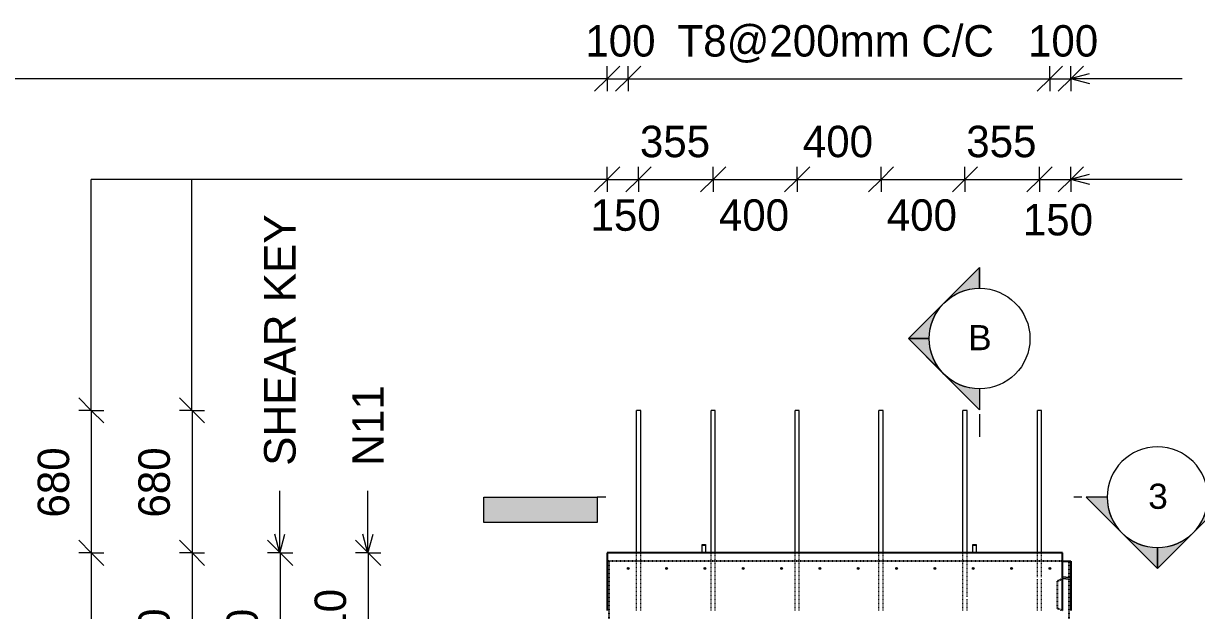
# Model space of a CAD drawing. Header units: millimetres. Extents: x -12535 to 7900, y -3006 to 13189.
# Drawn here: x -7751 to -2160, y 7425 to 10226 of the extents above; entities that cross this region are included whole.
import ezdxf

# ---------------------------------------------------------------- set-up
doc = ezdxf.new("R2010")
doc.units = ezdxf.units.MM
doc.linetypes.add('Dash', pattern=[6.36, 3.18, -3.18])
for name, color, linetype, lineweight in [('A-ANNO-DIMS', 211, 'Continuous', 9), ('A-ANNO-DIMS-60', 211, 'Continuous', 9), ('A-DETL-THIN', 151, 'Continuous', 18), ('A-GENM', 13, 'Continuous', 18), ('A-WALL', 113, 'Continuous', 25), ('A-WALL-HDLN', 110, 'Dash', 25), ('G-ANNO-SYMB', 111, 'Continuous', 9), ('G-ANNO-TEXT', 231, 'Continuous', 9), ('S-RBAR', 171, 'Continuous', 18)]:
    doc.layers.add(name, color=color, linetype=linetype, lineweight=lineweight)
doc.styles.add('Arial', font='arial.ttf', dxfattribs={"height": 120})
doc.styles.add('Arial_1', font='arial.ttf', dxfattribs={"height": 150})
doc.styles.add('Nirmala UI Semilight', font='NirmalaS.ttf', dxfattribs={"height": 150})
doc.dimstyles.new('Arrow_Filled_-_2_5_NI_UI', dxfattribs={"dimscale": 304.8, "dimtxt": 157.104592, "dimasz": 0.393701, "dimexe": 0.19685, "dimexo": 0.0625, "dimgap": 0.19685, "dimtad": 1, "dimdec": 4, "dimzin": 0, "dimdsep": 46, "dimtxsty": 'Nirmala UI Semilight', "dimblk1": 'OBLIQUE', "dimblk2": 'OBLIQUE', "dimsah": 1, "dimcen": 0.09, "dimazin": 0, "dimtfac": 1, "dimtdec": 4, "dimtix": 1, "dimtmove": 0, "dimatfit": 3, "dimfxl": 0.19685, "dimfxlon": 1, "dimtvp": 1, "dimtolj": 1, "dimtzin": 0, "dimarcsym": 2})
doc.dimstyles.new('Arrow_Filled_-_2_5_NI_UI_1', dxfattribs={"dimscale": 304.8, "dimtxt": 157.104592, "dimasz": 0.393701, "dimexe": 0.19685, "dimexo": 0.0625, "dimgap": 0.19685, "dimtad": 1, "dimdec": 4, "dimzin": 0, "dimdsep": 46, "dimtxsty": 'Nirmala UI Semilight', "dimblk1": 'OBLIQUE', "dimblk2": 'OBLIQUE', "dimsah": 1, "dimcen": 0.09, "dimazin": 0, "dimtfac": 1, "dimtdec": 4, "dimtix": 1, "dimtmove": 2, "dimatfit": 3, "dimfxl": 0.19685, "dimfxlon": 1, "dimtvp": 1, "dimtolj": 1, "dimtzin": 0, "dimarcsym": 2})

# ---------------------------------------------------------------- blocks, each defined once
blk = doc.blocks.new('RR spread anchor face based - RR-SA-7_5-260-1726841-Elevation Front')
at = {"layer": 'A-GENM'}
for p, q in [((-4516.8, 7735.6), (-4516.8, 7740.6)), ((-4516.8, 7740.6), (-4500.8, 7740.6)), ((-4516.8, 7700), (-4516.8, 7735.6)), ((-4500.8, 7735.6), (-4516.8, 7735.6)), ((-4500.8, 7740.6), (-4500.8, 7735.6)), ((-4500.8, 7735.6), (-4500.8, 7700))]:
    blk.add_line(p, q, dxfattribs=at)
blk = doc.blocks.new('Detail View - M_Section Head - Filled SHOP DWG-1002450-Elevation Front')
at = {"layer": 'G-ANNO-SYMB'}
h = blk.add_hatch(color=256, dxfattribs=at)
edge = h.paths.add_edge_path()
edge.add_line((-2685.4, -634.4), (-2585.9, -634.4))
edge.add_arc((-2345.9, -634.4), 240, 180, 225)
edge.add_line((-2515.6, -804.1), (-2685.4, -634.4))
h = blk.add_hatch(color=256, dxfattribs=at)
edge = h.paths.add_edge_path()
edge.add_line((-2006.5, -634.4), (-2176.2, -804.1))
edge.add_arc((-2345.9, -634.4), 240, 315, 360)
edge.add_line((-2105.9, -634.4), (-2006.5, -634.4))
h = blk.add_hatch(color=256, dxfattribs=at)
edge = h.paths.add_edge_path()
edge.add_line((-2345.9, -973.8), (-2515.6, -804.1))
edge.add_arc((-2345.9, -634.4), 240, 225, 270)
edge.add_line((-2345.9, -874.4), (-2345.9, -973.8))
h = blk.add_hatch(color=256, dxfattribs=at)
edge = h.paths.add_edge_path()
edge.add_line((-2345.9, -973.8), (-2345.9, -874.4))
edge.add_arc((-2345.9, -634.4), 240, 270, 315)
edge.add_line((-2176.2, -804.1), (-2345.9, -973.8))
for p, q in [((-2345.9, -973.8), (-2685.4, -634.4)), ((-2585.9, -634.4), (-2685.4, -634.4)), ((-2685.4, -634.4), (-2515.6, -804.1)), ((-2585.9, -634.4), (-2685.4, -634.4)), ((-2345.9, -973.8), (-2006.5, -634.4)), ((-2176.2, -804.1), (-2006.5, -634.4)), ((-2105.9, -634.4), (-2006.5, -634.4)), ((-2006.5, -634.4), (-2105.9, -634.4)), ((-2515.6, -804.1), (-2345.9, -973.8)), ((-2345.9, -973.8), (-2176.2, -804.1)), ((-2345.9, -874.4), (-2345.9, -973.8)), ((-2345.9, -973.8), (-2345.9, -874.4))]:
    blk.add_line(p, q, dxfattribs=at)
for start, end in [(360, 180), (180, 360), (180, 225), (315, 0), (225, 270), (270, 315)]:
    blk.add_arc((-2345.9, -634.4), 240, start, end, dxfattribs=at)
blk = doc.blocks.new('DIMBLOCK14-Elevation Front')
at = {"layer": 'A-ANNO-DIMS-60'}
for p, q in [((-6528, 7700), (-6588, 7760)), ((-6528, 7700), (-6588, 7700)), ((-6528, 7700), (-6528, 6840)), ((-6528, 7700), (-6468, 7640)), ((-6528, 7700), (-6468, 7700)), ((-6528, 6840), (-6588, 6900)), ((-6528, 6840), (-6588, 6840)), ((-6528, 6840), (-6468, 6780)), ((-6528, 6840), (-6468, 6840))]:
    blk.add_line(p, q, dxfattribs=at)
at = {"layer": 'A-ANNO-DIMS-60', "color": 0, "insert": (-6783.7, 7098.6), "char_height": 150, "width": 411.328, "attachment_point": 1, "rotation": 90, "line_spacing_factor": 1.142579, "style": 'Nirmala UI Semilight'}
blk.add_mtext('860', dxfattribs=at)
blk = doc.blocks.new('_Oblique')
at = {"color": 0, "linetype": 'ByBlock', "lineweight": -2}
blk.add_line((-0.5, -0.5), (0.5, 0.5), dxfattribs=at)
blk = doc.blocks.new('DIMBLOCK30-Elevation Front')
at = {"layer": 'A-ANNO-DIMS-60'}
for p, q in [((-6108, 7700), (-6168, 7760)), ((-6108, 7700), (-6168, 7700)), ((-6108, 7700), (-6108, 6989.7)), ((-6108, 7700), (-6048, 7640)), ((-6108, 7700), (-6048, 7700)), ((-6108, 6989.7), (-6168, 7049.7)), ((-6108, 6989.7), (-6168, 6989.7)), ((-6108, 6989.7), (-6048, 6929.7)), ((-6108, 6989.7), (-6048, 6989.7))]:
    blk.add_line(p, q, dxfattribs=at)
at = {"layer": 'A-ANNO-DIMS-60', "color": 0, "insert": (-6363.7, 7193.4), "char_height": 150, "width": 363.34, "attachment_point": 1, "rotation": 90, "line_spacing_factor": 1.142579, "style": 'Nirmala UI Semilight'}
blk.add_mtext('710', dxfattribs=at)
blk = doc.blocks.new('DIMBLOCK70-Elevation Front')
at = {"layer": 'A-ANNO-DIMS-60'}
for p, q in [((-4968.8, 9961.8), (-4908.8, 10021.8)), ((-4968.8, 9961.8), (-4968.8, 10021.8)), ((-4868.8, 9961.8), (-4808.8, 10021.8)), ((-4868.8, 9961.8), (-4868.8, 10021.8)), ((-4968.8, 9961.8), (-5028.8, 9901.8)), ((-4968.8, 9961.8), (-4868.8, 9961.8)), ((-4968.8, 9961.8), (-4968.8, 9901.8)), ((-4868.8, 9961.8), (-4928.8, 9901.8)), ((-4868.8, 9961.8), (-4868.8, 9901.8))]:
    blk.add_line(p, q, dxfattribs=at)
at = {"layer": 'A-ANNO-DIMS-60', "color": 0, "insert": (-5073.1, 10217.5), "char_height": 150, "width": 370.196, "attachment_point": 1, "line_spacing_factor": 1.142579, "style": 'Nirmala UI Semilight'}
blk.add_mtext('100', dxfattribs=at)
blk = doc.blocks.new('DIMBLOCK71-Elevation Front')
at = {"layer": 'A-ANNO-DIMS-60'}
for p, q in [((-4868.8, 9961.8), (-4808.8, 10021.8)), ((-4868.8, 9961.8), (-4868.8, 10021.8)), ((-2858.8, 9961.8), (-2798.8, 10021.8)), ((-2858.8, 9961.8), (-2858.8, 10021.8)), ((-4868.8, 9961.8), (-4928.8, 9901.8)), ((-4868.8, 9961.8), (-2858.8, 9961.8)), ((-4868.8, 9961.8), (-4868.8, 9901.8)), ((-2858.8, 9961.8), (-2918.8, 9901.8)), ((-2858.8, 9961.8), (-2858.8, 9901.8))]:
    blk.add_line(p, q, dxfattribs=at)
at = {"layer": 'A-ANNO-DIMS-60', "color": 0, "insert": (-4633.6, 10217.5), "char_height": 150, "width": 1847.55, "attachment_point": 1, "line_spacing_factor": 1.142579, "style": 'Nirmala UI Semilight'}
blk.add_mtext('T8@200mm C/C', dxfattribs=at)
blk = doc.blocks.new('DIMBLOCK72-Elevation Front')
at = {"layer": 'A-ANNO-DIMS-60'}
for p, q in [((-2858.8, 9961.8), (-2798.8, 10021.8)), ((-2858.8, 9961.8), (-2858.8, 10021.8)), ((-2758.8, 9961.8), (-2698.8, 10021.8)), ((-2758.8, 9961.8), (-2758.8, 10021.8)), ((-2858.8, 9961.8), (-2918.8, 9901.8)), ((-2858.8, 9961.8), (-2758.8, 9961.8)), ((-2858.8, 9961.8), (-2858.8, 9901.8)), ((-2758.8, 9961.8), (-2818.8, 9901.8)), ((-2758.8, 9961.8), (-2758.8, 9901.8))]:
    blk.add_line(p, q, dxfattribs=at)
at = {"layer": 'A-ANNO-DIMS-60', "color": 0, "insert": (-2963.1, 10217.5), "char_height": 150, "width": 370.196, "attachment_point": 1, "line_spacing_factor": 1.142579, "style": 'Nirmala UI Semilight'}
blk.add_mtext('100', dxfattribs=at)
blk = doc.blocks.new('DIMBLOCK73-Elevation Front')
at = {"layer": 'A-ANNO-DIMS-60'}
for p, q in [((-4968.8, 9481.8), (-4908.8, 9541.8)), ((-4968.8, 9481.8), (-4968.8, 9541.8)), ((-4819.3, 9481.8), (-4759.3, 9541.8)), ((-4819.3, 9481.8), (-4819.3, 9541.8)), ((-4968.8, 9481.8), (-5028.8, 9421.8)), ((-4968.8, 9481.8), (-4819.3, 9481.8)), ((-4968.8, 9481.8), (-4968.8, 9421.8)), ((-4819.3, 9481.8), (-4879.3, 9421.8)), ((-4819.3, 9481.8), (-4819.3, 9421.8))]:
    blk.add_line(p, q, dxfattribs=at)
at = {"layer": 'A-ANNO-DIMS-60', "color": 0, "insert": (-5048.3, 9386.6), "char_height": 150, "width": 370.196, "attachment_point": 1, "line_spacing_factor": 1.142579, "style": 'Nirmala UI Semilight'}
blk.add_mtext('150', dxfattribs=at)
blk = doc.blocks.new('DIMBLOCK74-Elevation Front')
at = {"layer": 'A-ANNO-DIMS-60'}
for p, q in [((-4819.3, 9481.8), (-4759.3, 9541.8)), ((-4819.3, 9481.8), (-4819.3, 9541.8)), ((-4463.9, 9481.8), (-4403.9, 9541.8)), ((-4463.9, 9481.8), (-4463.9, 9541.8)), ((-4819.3, 9481.8), (-4879.3, 9421.8)), ((-4819.3, 9481.8), (-4463.9, 9481.8)), ((-4819.3, 9481.8), (-4819.3, 9421.8)), ((-4463.9, 9481.8), (-4523.9, 9421.8)), ((-4463.9, 9481.8), (-4463.9, 9421.8))]:
    blk.add_line(p, q, dxfattribs=at)
at = {"layer": 'A-ANNO-DIMS-60', "color": 0, "insert": (-4813, 9737.5), "char_height": 150, "width": 411.328, "attachment_point": 1, "line_spacing_factor": 1.142579, "style": 'Nirmala UI Semilight'}
blk.add_mtext('355', dxfattribs=at)
blk = doc.blocks.new('DIMBLOCK75-Elevation Front')
at = {"layer": 'A-ANNO-DIMS-60'}
for p, q in [((-4463.9, 9481.8), (-4403.9, 9541.8)), ((-4463.9, 9481.8), (-4463.9, 9541.8)), ((-4063.7, 9481.8), (-4003.7, 9541.8)), ((-4063.7, 9481.8), (-4063.7, 9541.8)), ((-4463.9, 9481.8), (-4523.9, 9421.8)), ((-4463.9, 9481.8), (-4063.7, 9481.8)), ((-4463.9, 9481.8), (-4463.9, 9421.8)), ((-4063.7, 9481.8), (-4123.7, 9421.8)), ((-4063.7, 9481.8), (-4063.7, 9421.8))]:
    blk.add_line(p, q, dxfattribs=at)
at = {"layer": 'A-ANNO-DIMS-60', "color": 0, "insert": (-4436.6, 9386.6), "char_height": 150, "width": 414.756, "attachment_point": 1, "line_spacing_factor": 1.142579, "style": 'Nirmala UI Semilight'}
blk.add_mtext('400', dxfattribs=at)
blk = doc.blocks.new('DIMBLOCK76-Elevation Front')
at = {"layer": 'A-ANNO-DIMS-60'}
for p, q in [((-4063.7, 9481.8), (-4003.7, 9541.8)), ((-4063.7, 9481.8), (-4063.7, 9541.8)), ((-3663.7, 9481.8), (-3603.7, 9541.8)), ((-3663.7, 9481.8), (-3663.7, 9541.8)), ((-4063.7, 9481.8), (-4123.7, 9421.8)), ((-4063.7, 9481.8), (-3663.7, 9481.8)), ((-4063.7, 9481.8), (-4063.7, 9421.8)), ((-3663.7, 9481.8), (-3723.7, 9421.8)), ((-3663.7, 9481.8), (-3663.7, 9421.8))]:
    blk.add_line(p, q, dxfattribs=at)
at = {"layer": 'A-ANNO-DIMS-60', "color": 0, "insert": (-4036.5, 9737.5), "char_height": 150, "width": 414.756, "attachment_point": 1, "line_spacing_factor": 1.142579, "style": 'Nirmala UI Semilight'}
blk.add_mtext('400', dxfattribs=at)
blk = doc.blocks.new('DIMBLOCK77-Elevation Front')
at = {"layer": 'A-ANNO-DIMS-60'}
for p, q in [((-3663.7, 9481.8), (-3603.7, 9541.8)), ((-3663.7, 9481.8), (-3663.7, 9541.8)), ((-3263.7, 9481.8), (-3203.7, 9541.8)), ((-3263.7, 9481.8), (-3263.7, 9541.8)), ((-3663.7, 9481.8), (-3723.7, 9421.8)), ((-3663.7, 9481.8), (-3263.7, 9481.8)), ((-3663.7, 9481.8), (-3663.7, 9421.8)), ((-3263.7, 9481.8), (-3323.7, 9421.8)), ((-3263.7, 9481.8), (-3263.7, 9421.8))]:
    blk.add_line(p, q, dxfattribs=at)
at = {"layer": 'A-ANNO-DIMS-60', "color": 0, "insert": (-3636.5, 9386.6), "char_height": 150, "width": 414.756, "attachment_point": 1, "line_spacing_factor": 1.142579, "style": 'Nirmala UI Semilight'}
blk.add_mtext('400', dxfattribs=at)
blk = doc.blocks.new('DIMBLOCK78-Elevation Front')
at = {"layer": 'A-ANNO-DIMS-60'}
for p, q in [((-3263.7, 9481.8), (-3203.7, 9541.8)), ((-3263.7, 9481.8), (-3263.7, 9541.8)), ((-2908.3, 9481.8), (-2848.3, 9541.8)), ((-2908.3, 9481.8), (-2908.3, 9541.8)), ((-3263.7, 9481.8), (-3323.7, 9421.8)), ((-3263.7, 9481.8), (-2908.3, 9481.8)), ((-3263.7, 9481.8), (-3263.7, 9421.8)), ((-2908.3, 9481.8), (-2968.3, 9421.8)), ((-2908.3, 9481.8), (-2908.3, 9421.8))]:
    blk.add_line(p, q, dxfattribs=at)
at = {"layer": 'A-ANNO-DIMS-60', "color": 0, "insert": (-3257.4, 9737.5), "char_height": 150, "width": 411.328, "attachment_point": 1, "line_spacing_factor": 1.142579, "style": 'Nirmala UI Semilight'}
blk.add_mtext('355', dxfattribs=at)
blk = doc.blocks.new('DIMBLOCK79-Elevation Front')
at = {"layer": 'A-ANNO-DIMS-60'}
for p, q in [((-2908.3, 9481.8), (-2848.3, 9541.8)), ((-2908.3, 9481.8), (-2908.3, 9541.8)), ((-2758.8, 9481.8), (-2698.8, 9541.8)), ((-2758.8, 9481.8), (-2758.8, 9541.8)), ((-2908.3, 9481.8), (-2968.3, 9421.8)), ((-2908.3, 9481.8), (-2758.8, 9481.8)), ((-2908.3, 9481.8), (-2908.3, 9421.8)), ((-2758.8, 9481.8), (-2818.8, 9421.8)), ((-2758.8, 9481.8), (-2758.8, 9421.8))]:
    blk.add_line(p, q, dxfattribs=at)
at = {"layer": 'A-ANNO-DIMS-60', "color": 0, "insert": (-2987.8, 9364.5), "char_height": 150, "width": 370.196, "attachment_point": 1, "line_spacing_factor": 1.142579, "style": 'Nirmala UI Semilight'}
blk.add_mtext('150', dxfattribs=at)
blk = doc.blocks.new('Detail View - M_Section Tail - Filled Horizontal-14034-Elevation Front')
at = {"layer": 'G-ANNO-SYMB'}
blk.add_hatch(color=256, dxfattribs=at).paths.add_polyline_path([(-5039.6, -754.4), (-5039.6, -634.4), (-5579.6, -634.4), (-5579.6, -754.4)])
for p, q in [((-5579.6, -754.4), (-5579.6, -634.4)), ((-5579.6, -634.4), (-5039.6, -634.4)), ((-5039.6, -634.4), (-5039.6, -754.4)), ((-5039.6, -754.4), (-5579.6, -754.4))]:
    blk.add_line(p, q, dxfattribs=at)
blk = doc.blocks.new('DIMBLOCK85-Elevation Front')
at = {"layer": 'A-ANNO-DIMS-60'}
for p, q in [((-7427.9, 8380), (-7487.9, 8440)), ((-7427.9, 8380), (-7487.9, 8380)), ((-7427.9, 8380), (-7427.9, 7700)), ((-7427.9, 8380), (-7367.9, 8320)), ((-7427.9, 8380), (-7367.9, 8380)), ((-7427.9, 7700), (-7487.9, 7760)), ((-7427.9, 7700), (-7487.9, 7700)), ((-7427.9, 7700), (-7367.9, 7640)), ((-7427.9, 7700), (-7367.9, 7700))]:
    blk.add_line(p, q, dxfattribs=at)
at = {"layer": 'A-ANNO-DIMS-60', "color": 0, "insert": (-7683.6, 7868.6), "char_height": 150, "width": 411.328, "attachment_point": 1, "rotation": 90, "line_spacing_factor": 1.142579, "style": 'Nirmala UI Semilight'}
blk.add_mtext('680', dxfattribs=at)
blk = doc.blocks.new('DIMBLOCK86-Elevation Front')
at = {"layer": 'A-ANNO-DIMS-60'}
for p, q in [((-7427.9, 7700), (-7487.9, 7760)), ((-7427.9, 7700), (-7487.9, 7700)), ((-7427.9, 7700), (-7427.9, -1365)), ((-7427.9, 7700), (-7367.9, 7640)), ((-7427.9, 7700), (-7367.9, 7700)), ((-7427.9, -1365), (-7487.9, -1305)), ((-7427.9, -1365), (-7487.9, -1365)), ((-7427.9, -1365), (-7367.9, -1425)), ((-7427.9, -1365), (-7367.9, -1365))]:
    blk.add_line(p, q, dxfattribs=at)
at = {"layer": 'A-ANNO-DIMS-60', "color": 0, "insert": (-7683.6, 2939), "char_height": 150, "width": 548.438, "attachment_point": 1, "rotation": 90, "line_spacing_factor": 1.142579, "style": 'Nirmala UI Semilight'}
blk.add_mtext('9065', dxfattribs=at)
blk = doc.blocks.new('DIMBLOCK108-Elevation Front')
at = {"layer": 'A-ANNO-DIMS-60'}
for p, q in [((-6947.9, 8380), (-7007.9, 8440)), ((-6947.9, 8380), (-7007.9, 8380)), ((-6947.9, 8380), (-6947.9, 7700)), ((-6947.9, 8380), (-6887.9, 8320)), ((-6947.9, 8380), (-6887.9, 8380)), ((-6947.9, 7700), (-7007.9, 7760)), ((-6947.9, 7700), (-7007.9, 7700)), ((-6947.9, 7700), (-6887.9, 7640)), ((-6947.9, 7700), (-6887.9, 7700))]:
    blk.add_line(p, q, dxfattribs=at)
at = {"layer": 'A-ANNO-DIMS-60', "color": 0, "insert": (-7203.6, 7868.6), "char_height": 150, "width": 411.328, "attachment_point": 1, "rotation": 90, "line_spacing_factor": 1.142579, "style": 'Nirmala UI Semilight'}
blk.add_mtext('680', dxfattribs=at)
blk = doc.blocks.new('DIMBLOCK109-Elevation Front')
at = {"layer": 'A-ANNO-DIMS-60'}
for p, q in [((-6947.9, 7700), (-7007.9, 7760)), ((-6947.9, 7700), (-7007.9, 7700)), ((-6947.9, 7700), (-6947.9, 6700)), ((-6947.9, 7700), (-6887.9, 7640)), ((-6947.9, 7700), (-6887.9, 7700)), ((-6947.9, 6700), (-7007.9, 6760)), ((-6947.9, 6700), (-7007.9, 6700)), ((-6947.9, 6700), (-6887.9, 6640)), ((-6947.9, 6700), (-6887.9, 6700))]:
    blk.add_line(p, q, dxfattribs=at)
at = {"layer": 'A-ANNO-DIMS-60', "color": 0, "insert": (-7203.6, 6988.6), "char_height": 150, "width": 507.305, "attachment_point": 1, "rotation": 90, "line_spacing_factor": 1.142579, "style": 'Nirmala UI Semilight'}
blk.add_mtext('1000', dxfattribs=at)

msp = doc.modelspace()

# ---------------------------------------------------------------- hatches: boundary and pattern name
at = {"layer": 'S-RBAR'}
h = msp.add_hatch(color=256, dxfattribs=at)
edge = h.paths.add_edge_path()
edge.add_arc((-4868.80383, 7626), 4, 0, 360)
for points in [[(-4868.80383, 7622), (-4864.80383, 7626), (-4868.80383, 7630), (-4872.80383, 7626)], [(-4686.07656, 7622), (-4682.07656, 7626), (-4686.07656, 7630), (-4690.07656, 7626)], [(-4503.34928, 7622), (-4499.34928, 7626), (-4503.34928, 7630), (-4507.34928, 7626)], [(-4320.62201, 7622), (-4316.62201, 7626), (-4320.62201, 7630), (-4324.62201, 7626)], [(-4137.89474, 7622), (-4133.89474, 7626), (-4137.89474, 7630), (-4141.89474, 7626)], [(-3955.16747, 7622), (-3951.16747, 7626), (-3955.16747, 7630), (-3959.16747, 7626)], [(-3772.44019, 7622), (-3768.44019, 7626), (-3772.44019, 7630), (-3776.44019, 7626)], [(-3589.71292, 7622), (-3585.71292, 7626), (-3589.71292, 7630), (-3593.71292, 7626)], [(-3406.98565, 7622), (-3402.98565, 7626), (-3406.98565, 7630), (-3410.98565, 7626)], [(-3224.25838, 7622), (-3220.25838, 7626), (-3224.25838, 7630), (-3228.25838, 7626)], [(-3041.5311, 7622), (-3037.5311, 7626), (-3041.5311, 7630), (-3045.5311, 7626)], [(-2858.80383, 7622), (-2854.80383, 7626), (-2858.80383, 7630), (-2862.80383, 7626)]]:
    msp.add_hatch(color=256, dxfattribs=at).paths.add_polyline_path(points)
h = msp.add_hatch(color=256, dxfattribs=at)
edge = h.paths.add_edge_path()
edge.add_arc((-4686.07656, 7626), 4, 0, 360)
h = msp.add_hatch(color=256, dxfattribs=at)
edge = h.paths.add_edge_path()
edge.add_arc((-4503.34928, 7626), 4, 0, 360)
h = msp.add_hatch(color=256, dxfattribs=at)
edge = h.paths.add_edge_path()
edge.add_arc((-4320.62201, 7626), 4, 0, 360)
h = msp.add_hatch(color=256, dxfattribs=at)
edge = h.paths.add_edge_path()
edge.add_arc((-4137.89474, 7626), 4, 0, 360)
h = msp.add_hatch(color=256, dxfattribs=at)
edge = h.paths.add_edge_path()
edge.add_arc((-3955.16747, 7626), 4, 0, 360)
h = msp.add_hatch(color=256, dxfattribs=at)
edge = h.paths.add_edge_path()
edge.add_arc((-3772.44019, 7626), 4, 0, 360)
h = msp.add_hatch(color=256, dxfattribs=at)
edge = h.paths.add_edge_path()
edge.add_arc((-3589.71292, 7626), 4, 0, 360)
h = msp.add_hatch(color=256, dxfattribs=at)
edge = h.paths.add_edge_path()
edge.add_arc((-3406.98565, 7626), 4, 0, 360)
h = msp.add_hatch(color=256, dxfattribs=at)
edge = h.paths.add_edge_path()
edge.add_arc((-3224.25838, 7626), 4, 0, 360)
h = msp.add_hatch(color=256, dxfattribs=at)
edge = h.paths.add_edge_path()
edge.add_arc((-3041.5311, 7626), 4, 0, 360)
h = msp.add_hatch(color=256, dxfattribs=at)
edge = h.paths.add_edge_path()
edge.add_arc((-2858.80383, 7626), 4, 0, 360)

# ---------------------------------------------------------------- linework, layer by layer
at = {"layer": 'A-DETL-THIN'}
for p, q in [((-4968.80383, 9961.84646), (-7876.77252, 9961.84646)), ((-4968.80383, 9481.84646), (-7427.90319, 9481.84646)), ((-7427.90319, 8380), (-7427.90319, 9481.84646)), ((-6947.97935, 8380), (-6947.97935, 9481.84646))]:
    msp.add_line(p, q, dxfattribs=at)
at = {"layer": 'A-WALL'}
for p, q in [((-2798.80383, 7700), (-4968.80383, 7700)), ((-4968.80383, 7700), (-4968.80383, 7425)), ((-2798.80383, 7425), (-2798.80383, 7700)), ((-2798.80383, 7660), (-2758.80383, 7660)), ((-2758.80383, 7660), (-2758.80383, 7580.38007)), ((-2758.80383, 7579.61993), (-2758.80383, 7425))]:
    msp.add_line(p, q, dxfattribs=at)
at = {"layer": 'A-WALL-HDLN'}
for p, q in [((-2798.80383, 7660), (-4968.80383, 7660)), ((-4958.80125, 3720), (-4958.80125, 7660)), ((-2768.80641, 7660), (-2768.80641, 3720)), ((-2798.80383, 7575), (-2823.80383, 7565)), ((-2823.80383, 7565), (-2823.80383, 7435)), ((-2798.92785, 7425.04961), (-2823.80383, 7435))]:
    msp.add_line(p, q, dxfattribs=at)
at = {"layer": 'G-ANNO-SYMB'}
for p, q in [((-3193.90783, 8362.2368), (-3193.90783, 8253.52007)), ((-4975.20678, 7965.596), (-5016.29793, 7965.596)), ((-2705.93895, 7965.596), (-2744.73362, 7965.596))]:
    msp.add_line(p, q, dxfattribs=at)
at = {"layer": 'G-ANNO-TEXT', "color": 7}
for p, q in [((-2759.97562, 9963.19263), (-2669.97562, 9987.30806)), ((-2759.97562, 9963.19263), (-2669.97562, 9939.0772)), ((-2759.97562, 9963.19263), (-2228.81807, 9963.19263)), ((-2759.97562, 9483.19263), (-2669.97562, 9507.30806)), ((-2759.97562, 9483.19263), (-2669.97562, 9459.0772)), ((-2759.97562, 9483.19263), (-2228.81807, 9483.19263)), ((-6529.32551, 7698.82821), (-6529.32551, 7995.35477)), ((-6109.32551, 7698.82821), (-6109.32551, 7995.35477)), ((-6529.32551, 7698.82821), (-6553.44094, 7788.82821)), ((-6529.32551, 7698.82821), (-6505.21009, 7788.82821)), ((-6109.32551, 7698.82821), (-6133.44094, 7788.82821)), ((-6109.32551, 7698.82821), (-6085.21009, 7788.82821))]:
    msp.add_line(p, q, dxfattribs=at)
at = {"layer": 'S-RBAR'}
for p, q in [((-4809.30383, 8380), (-4829.30383, 8380)), ((-4829.30383, 7700), (-4829.30383, 8380)), ((-4809.30383, 7700), (-4809.30383, 8380)), ((-4453.90383, 8380), (-4473.90383, 8380)), ((-4473.90383, 7700), (-4473.90383, 8380)), ((-4453.90383, 7700), (-4453.90383, 8380)), ((-4053.70383, 8380), (-4073.70383, 8380)), ((-4073.70383, 7700), (-4073.70383, 8380)), ((-4053.70383, 7700), (-4053.70383, 8380)), ((-3653.70383, 8380), (-3673.70383, 8380)), ((-3673.70383, 7700), (-3673.70383, 8380)), ((-3653.70383, 7700), (-3653.70383, 8380)), ((-3253.70383, 8380), (-3273.70383, 8380)), ((-3273.70383, 7700), (-3273.70383, 8380)), ((-3253.70383, 7700), (-3253.70383, 8380)), ((-2898.30383, 8380), (-2918.30383, 8380)), ((-2918.30383, 7700), (-2918.30383, 8380)), ((-2898.30383, 7700), (-2898.30383, 8380)), ((-4868.80383, 7630), (-4872.80383, 7626)), ((-4872.80383, 7626), (-4868.80383, 7622)), ((-4864.80383, 7626), (-4868.80383, 7630)), ((-4868.80383, 7622), (-4864.80383, 7626)), ((-4686.07656, 7630), (-4690.07656, 7626)), ((-4690.07656, 7626), (-4686.07656, 7622)), ((-4682.07656, 7626), (-4686.07656, 7630)), ((-4686.07656, 7622), (-4682.07656, 7626)), ((-4503.34928, 7630), (-4507.34928, 7626)), ((-4507.34928, 7626), (-4503.34928, 7622)), ((-4499.34928, 7626), (-4503.34928, 7630)), ((-4503.34928, 7622), (-4499.34928, 7626)), ((-4320.62201, 7630), (-4324.62201, 7626)), ((-4324.62201, 7626), (-4320.62201, 7622)), ((-4316.62201, 7626), (-4320.62201, 7630)), ((-4320.62201, 7622), (-4316.62201, 7626)), ((-4137.89474, 7630), (-4141.89474, 7626)), ((-4141.89474, 7626), (-4137.89474, 7622)), ((-4133.89474, 7626), (-4137.89474, 7630)), ((-4137.89474, 7622), (-4133.89474, 7626)), ((-3955.16747, 7630), (-3959.16747, 7626)), ((-3959.16747, 7626), (-3955.16747, 7622)), ((-3951.16747, 7626), (-3955.16747, 7630)), ((-3955.16747, 7622), (-3951.16747, 7626)), ((-3772.44019, 7630), (-3776.44019, 7626)), ((-3776.44019, 7626), (-3772.44019, 7622)), ((-3768.44019, 7626), (-3772.44019, 7630)), ((-3772.44019, 7622), (-3768.44019, 7626)), ((-3589.71292, 7630), (-3593.71292, 7626)), ((-3593.71292, 7626), (-3589.71292, 7622)), ((-3585.71292, 7626), (-3589.71292, 7630)), ((-3589.71292, 7622), (-3585.71292, 7626)), ((-3406.98565, 7630), (-3410.98565, 7626)), ((-3410.98565, 7626), (-3406.98565, 7622)), ((-3402.98565, 7626), (-3406.98565, 7630)), ((-3406.98565, 7622), (-3402.98565, 7626)), ((-3224.25838, 7630), (-3228.25838, 7626)), ((-3228.25838, 7626), (-3224.25838, 7622)), ((-3220.25838, 7626), (-3224.25838, 7630)), ((-3224.25838, 7622), (-3220.25838, 7626)), ((-3041.5311, 7630), (-3045.5311, 7626)), ((-3045.5311, 7626), (-3041.5311, 7622)), ((-3037.5311, 7626), (-3041.5311, 7630)), ((-3041.5311, 7622), (-3037.5311, 7626)), ((-2858.80383, 7630), (-2862.80383, 7626)), ((-2862.80383, 7626), (-2858.80383, 7622)), ((-2854.80383, 7626), (-2858.80383, 7630)), ((-2858.80383, 7622), (-2854.80383, 7626)), ((-2782.80383, 7584), (-2798.80383, 7584)), ((-2782.80383, 7576), (-2798.80383, 7576)), ((-2782.80383, 7584), (-2762.80383, 7584)), ((-2782.80383, 7576), (-2762.80383, 7576))]:
    msp.add_line(p, q, dxfattribs=at)
at = {"layer": 'S-RBAR', "linetype": 'Dash'}
for p, q in [((-4829.30383, 7425), (-4829.30383, 7699.95039)), ((-4809.30383, 7425), (-4809.30383, 7699.95039)), ((-4473.90383, 7425), (-4473.90383, 7699.95039)), ((-4453.90383, 7425), (-4453.90383, 7699.95039)), ((-4073.70383, 7425), (-4073.70383, 7699.95039)), ((-4053.70383, 7425), (-4053.70383, 7699.95039)), ((-3673.70383, 7425), (-3673.70383, 7699.95039)), ((-3653.70383, 7425), (-3653.70383, 7699.95039)), ((-3273.70383, 7425), (-3273.70383, 7699.95039)), ((-3253.70383, 7490.69775), (-3253.70383, 7699.95039)), ((-2918.30383, 7584), (-2918.30383, 7699.95039)), ((-2898.30383, 7584), (-2898.30383, 7699.95039)), ((-2918.30383, 7425), (-2918.30383, 7576)), ((-2898.30383, 7425), (-2898.30383, 7576)), ((-3253.70383, 7425), (-3253.70383, 7480.59775))]:
    msp.add_line(p, q, dxfattribs=at)
at = {"layer": 'S-RBAR'}
for centre in [(-4868.80383, 7626), (-4686.07656, 7626), (-4503.34928, 7626), (-4320.62201, 7626), (-4137.89474, 7626), (-3955.16747, 7626), (-3772.44019, 7626), (-3589.71292, 7626), (-3406.98565, 7626), (-3224.25838, 7626), (-3041.5311, 7626), (-2858.80383, 7626)]:
    msp.add_circle(centre, 4, dxfattribs=at)
msp.add_arc((-2762.80383, 7580), 4, 270, 90, dxfattribs=at)

# ---------------------------------------------------------------- block references
at = {"layer": 'A-GENM'}
for p in [(0, 0), (1290, 0)]:
    msp.add_blockref('RR spread anchor face based - RR-SA-7_5-260-1726841-Elevation Front', p, dxfattribs=at)
at = {"layer": 'G-ANNO-SYMB', "extrusion": (0, 0, -1), "rotation": 90.00000000000038}
msp.add_blockref('Detail View - M_Section Head - Filled SHOP DWG-1002450-Elevation Front', (2559.50383, 11068.17575), dxfattribs=at)
at = {"layer": 'G-ANNO-SYMB'}
for name, p in [('Detail View - M_Section Head - Filled SHOP DWG-1002450-Elevation Front', (0, 8600)), ('Detail View - M_Section Tail - Filled Horizontal-14034-Elevation Front', (23.25609, 8600))]:
    msp.add_blockref(name, p, dxfattribs=at)

# ---------------------------------------------------------------- texts
at = {"layer": 'G-ANNO-SYMB', "char_height": 120, "attachment_point": 1, "style": 'Arial'}
for s, insert, width in [('B', (-3248.1376, 8786.83741), 139.493625), ('3', (-2389.96872, 8030.19662), 115.443)]:
    msp.add_mtext(s, dxfattribs=dict(at, insert=insert, width=width))
at = {"layer": 'G-ANNO-TEXT', "color": 7, "char_height": 150, "attachment_point": 1, "rotation": 90, "style": 'Arial_1'}
for s, insert, width in [('SHEAR KEY', (-6604.32551, 8115.35477), 1447.847625), ('N11', (-6184.32551, 8115.35477), 461.772)]:
    msp.add_mtext(s, dxfattribs=dict(at, insert=insert, width=width))

# ---------------------------------------------------------------- dimensions: what is measured, and where the dimension line sits
at = {"layer": 'A-ANNO-DIMS'}
for base, p1, p2, override, picture, middle in [((-4868.80383, 9961.84646), (-4968.80383, 9901.84646), (-4868.80383, 9901.84646), {"dimpost": '<>', "dimfxl": 100}, 'DIMBLOCK70-Elevation Front', (-4918.80383, 10099.77533)), ((-2758.80383, 9961.84646), (-2858.80383, 9901.84646), (-2758.80383, 9901.84646), {"dimpost": '<>', "dimfxl": 100}, 'DIMBLOCK72-Elevation Front', (-2808.80383, 10099.77533)), ((-4463.90383, 9481.84646), (-4819.30383, 9421.84646), (-4463.90383, 9421.84646), {"dimpost": '<>', "dimfxl": 355.4}, 'DIMBLOCK74-Elevation Front', (-4641.60383, 9619.40922)), ((-3663.70383, 9481.84646), (-4063.70383, 9421.84646), (-3663.70383, 9421.84646), {"dimpost": '<>', "dimfxl": 400}, 'DIMBLOCK76-Elevation Front', (-3863.70383, 9619.35692)), ((-2908.30383, 9481.84646), (-3263.70383, 9421.84646), (-2908.30383, 9421.84646), {"dimpost": '<>', "dimfxl": 355.4}, 'DIMBLOCK78-Elevation Front', (-3086.00383, 9619.40922))]:
    dim = msp.add_linear_dim(base=base, p1=p1, p2=p2, dimstyle='Arrow_Filled_-_2_5_NI_UI', override=override, dxfattribs=at)
    dim.commit()
    dim.dimension.update_dxf_attribs({"geometry": picture, "text_midpoint": middle})
dim = msp.add_linear_dim(base=(-2858.80383, 9961.84646), p1=(-4868.80383, 9901.84646), p2=(-2858.80383, 9901.84646), text='T8@200mm C/C', dimstyle='Arrow_Filled_-_2_5_NI_UI', override={"dimpost": '<>', "dimfxl": 2010}, dxfattribs=at)
dim.commit()
dim.dimension.update_dxf_attribs({"geometry": 'DIMBLOCK71-Elevation Front', "text_midpoint": (-3863.80383, 10110.54939)})
for base, p1, p2, override, picture, middle in [((-4819.30383, 9481.84646), (-4968.80383, 9421.84646), (-4819.30383, 9421.84646), {"dimpost": '<>', "dimfxl": 149.5}, 'DIMBLOCK73-Elevation Front', (-4863.2042, 9286.58526)), ((-4063.70383, 9481.84646), (-4463.90383, 9421.84646), (-4063.70383, 9421.84646), {"dimpost": '<>', "dimfxl": 400.2}, 'DIMBLOCK75-Elevation Front', (-4229.24082, 9286.58526)), ((-3263.70383, 9481.84646), (-3663.70383, 9421.84646), (-3263.70383, 9421.84646), {"dimpost": '<>', "dimfxl": 400}, 'DIMBLOCK77-Elevation Front', (-3429.14082, 9286.58526)), ((-2758.80383, 9481.84646), (-2908.30383, 9421.84646), (-2758.80383, 9421.84646), {"dimpost": '<>', "dimfxl": 149.5}, 'DIMBLOCK79-Elevation Front', (-2802.7042, 9264.52994))]:
    dim = msp.add_linear_dim(base=base, p1=p1, p2=p2, dimstyle='Arrow_Filled_-_2_5_NI_UI_1', override=override, dxfattribs=at)
    dim.commit()
    dim.dimension.update_dxf_attribs({"geometry": picture, "text_midpoint": middle, "dimtype": 160})
for base, p1, p2, override, picture, middle in [((-7427.90319, 7700), (-7367.90319, 8380), (-7367.90319, 7700), {"dimpost": '<>', "dimfxl": 680}, 'DIMBLOCK85-Elevation Front', (-7565.46595, 8040)), ((-6947.90319, 7700), (-6887.90319, 8380), (-6887.90319, 7700), {"dimpost": '<>', "dimfxl": 680}, 'DIMBLOCK108-Elevation Front', (-7085.46595, 8040)), ((-7427.90319, -1365), (-7367.90319, 7700), (-7367.90319, -1365), {"dimpost": '<>', "dimfxl": 9065}, 'DIMBLOCK86-Elevation Front', (-7565.46595, 3167.5)), ((-6947.90319, 6700), (-6887.90319, 7700), (-6887.90319, 6700), {"dimpost": '<>', "dimfxl": 1000}, 'DIMBLOCK109-Elevation Front', (-7085.83206, 7200)), ((-6527.97935, 6840), (-6467.97935, 7700), (-6467.97935, 6840), {"dimpost": '<>', "dimfxl": 860}, 'DIMBLOCK14-Elevation Front', (-6665.54211, 7270)), ((-6107.97935, 6989.66667), (-6047.97935, 7700), (-6047.97935, 6989.66667), {"dimpost": '<>', "dimfxl": 710.333333}, 'DIMBLOCK30-Elevation Front', (-6245.90822, 7344.83333))]:
    dim = msp.add_linear_dim(base=base, p1=p1, p2=p2, angle=90, dimstyle='Arrow_Filled_-_2_5_NI_UI', override=override, dxfattribs=at)
    dim.commit()
    dim.dimension.update_dxf_attribs({"geometry": picture, "text_midpoint": middle})

doc.saveas('drawing.dxf')
